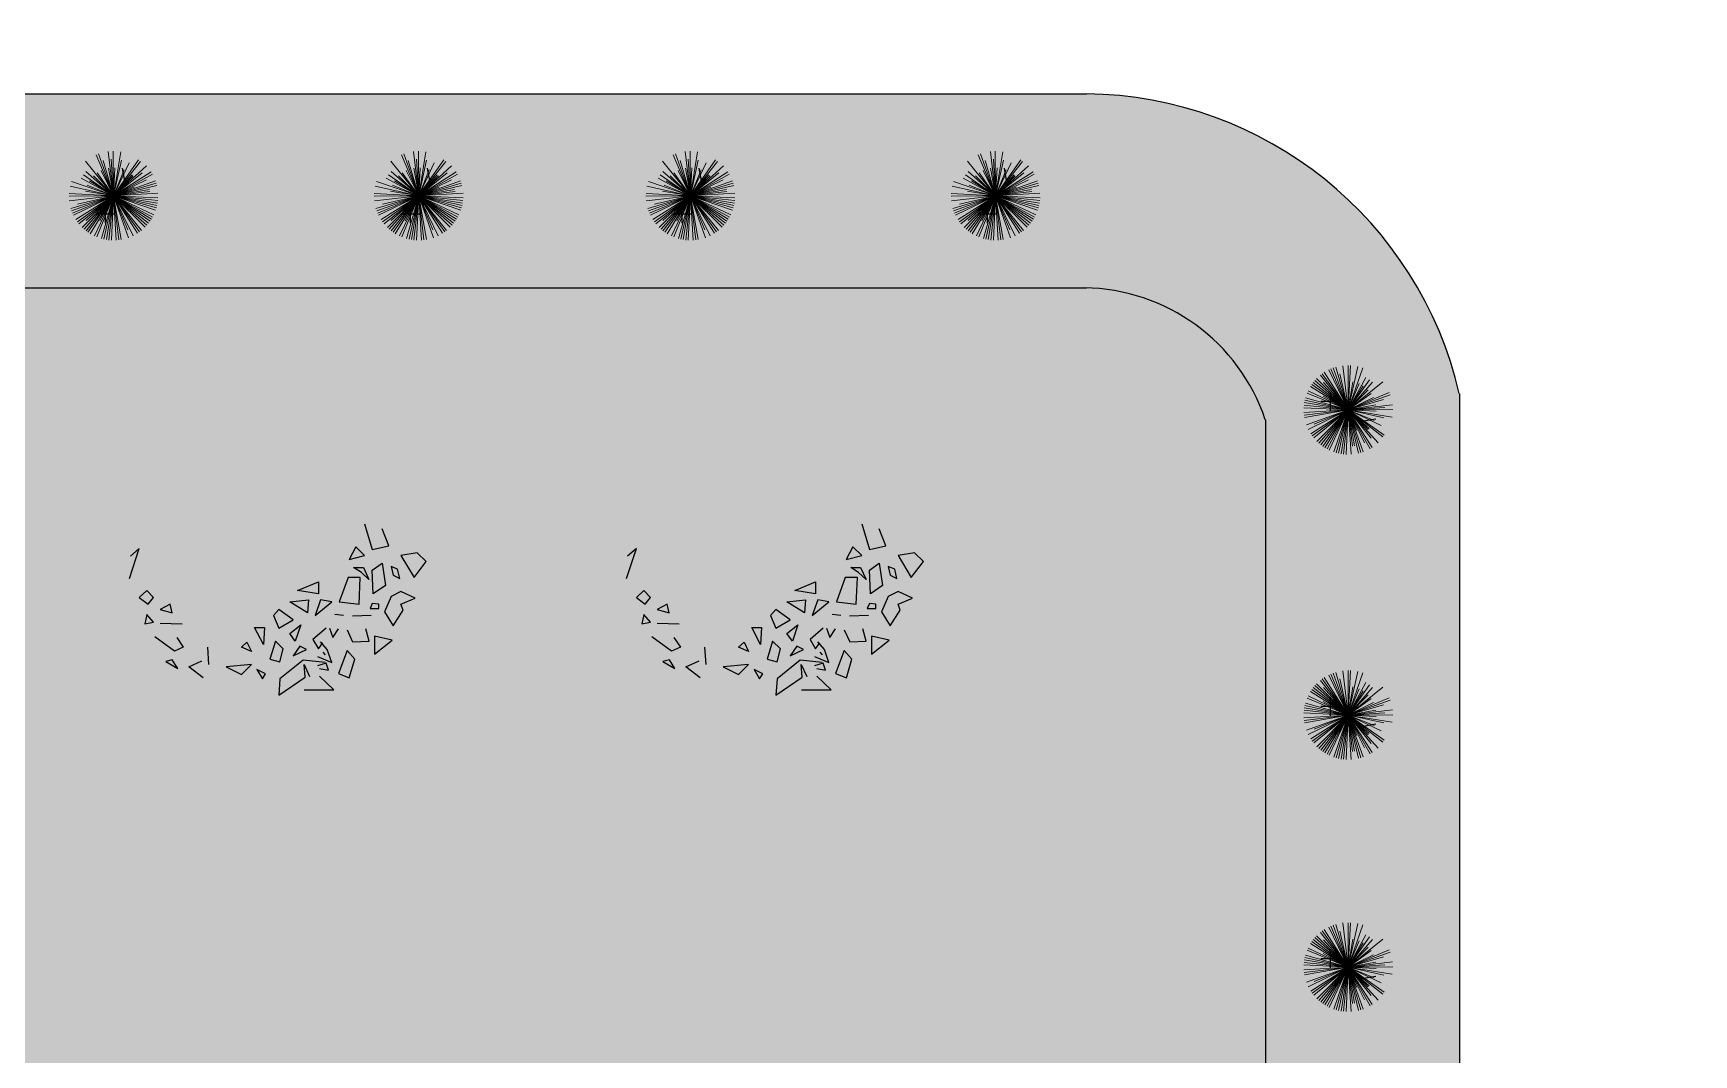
# Model space of a CAD drawing. Header units: millimetres. Extents: x -1544140 to 7445918, y -1294905 to 2019878.
# Drawn here: x 2051223 to 2052443, y 25814 to 26564 of the extents above; entities that cross this region are included whole.
import ezdxf

# ---------------------------------------------------------------- set-up
doc = ezdxf.new("R2010")
doc.units = ezdxf.units.MM
doc.header["$MEASUREMENT"] = 0
doc.layers.add('marc det', color=74, linetype='Continuous', lineweight=18)
picture_1 = doc.add_image_def('image5.png', size_in_pixel=(1482, 826))

msp = doc.modelspace()

# ---------------------------------------------------------------- hatches: boundary and pattern name
at = {"true_color": 0x8dc133, "transparency": 33554687}
h = msp.add_hatch(color=65, dxfattribs=at)
h.dxf.hatch_style = 1
h.paths.add_polyline_path([(2052271, 25017.8, -0.388077), (2052116.8, 24844.1), (2050412.6, 24844.1, -0.416277), (2050096.5, 25072.6), (2050096.5, 26168.8, -0.394381), (2050297.9, 26519.5), (2051990.7, 26519.5, -0.352206), (2052271, 26299.3)])
h.paths.add_polyline_path([(2050398.8, 24986.6, -0.417198), (2050239, 25085.7), (2050239, 26377), (2051991.6, 26377, -0.326949), (2052128.5, 26280.2), (2052128.5, 24986.6)], flags=16)
at = {"true_color": 0xb8d93f, "transparency": 33554687}
h = msp.add_hatch(color=63, dxfattribs=at)
h.dxf.hatch_style = 1
h.paths.add_polyline_path([(2052128.5, 26280.2, 0.326949), (2051991.6, 26377), (2050322.9, 26377, 0.386529), (2050239, 26188), (2050239, 25085.7, 0.417198), (2050398.8, 24986.6), (2052106.2, 24986.6, 0.351898), (2052128.5, 25016.4)])
at = {"layer": 'marc det'}
for points in [[(2051346.2, 26280.1), (2051324.8, 26274.4), (2051317.8, 26265.4), (2051304.9, 26247.2), (2051291.3, 26245.6), (2051289.5, 26230), (2051294.7, 26223.4), (2051290.8, 26213.4), (2051275.7, 26185.2), (2051280.6, 26175.5), (2051288.8, 26163.4), (2051289, 26152.7), (2051272.6, 26146.4), (2051295.4, 26144.8), (2051292.6, 26134.3), (2051300, 26126.6), (2051300.9, 26116.8), (2051312.2, 26104.5), (2051315.9, 26090.7), (2051326.2, 26082.8), (2051333.8, 26084.3), (2051343.7, 26078.6), (2051348.2, 26065.7), (2051351.4, 26049.5), (2051354.9, 26061.7), (2051365.7, 26071.5), (2051379.3, 26067.3), (2051388.3, 26061.4), (2051399.3, 26065.1), (2051411.1, 26065.1), (2051418.6, 26056.6), (2051421.6, 26066.4), (2051433.9, 26073.4), (2051446.8, 26072.9), (2051460.2, 26079.4), (2051464.3, 26088.6), (2051471.4, 26092.3), (2051480.8, 26094.1), (2051484.2, 26107), (2051490.6, 26114.4), (2051507.8, 26116.2), (2051521.1, 26113.5), (2051509.8, 26121.2), (2051501.3, 26129.5), (2051501.7, 26137.2), (2051509.4, 26147.9), (2051515.8, 26160.6), (2051514.7, 26171.1), (2051516.5, 26196.7), (2051537.8, 26207.8), (2051511.7, 26206.1), (2051504.5, 26218), (2051503.2, 26229.2), (2051495.3, 26244.5), (2051485.9, 26252.6), (2051481.6, 26264.7), (2051471.9, 26268.9), (2051459.4, 26277.9), (2051449, 26276.9), (2051449.3, 26294.3), (2051438.2, 26280.7), (2051434.2, 26291.3), (2051428.7, 26294.1), (2051415.6, 26297.9), (2051412.9, 26294.8), (2051388.8, 26293.1), (2051382.1, 26297.1), (2051370.3, 26292.5), (2051361.2, 26293.8), (2051352, 26305.7), (2051343.4, 26319.3), (2051347, 26306.3), (2051350.6, 26287.9)], [(2051711.4, 26280.1), (2051690, 26274.4), (2051682.9, 26265.4), (2051670, 26247.2), (2051656.4, 26245.6), (2051654.6, 26230), (2051659.8, 26223.4), (2051655.9, 26213.4), (2051640.9, 26185.2), (2051645.7, 26175.5), (2051654, 26163.4), (2051654.1, 26152.7), (2051637.7, 26146.4), (2051660.6, 26144.8), (2051657.7, 26134.3), (2051665.1, 26126.6), (2051666.1, 26116.8), (2051677.3, 26104.5), (2051681, 26090.7), (2051691.4, 26082.8), (2051698.9, 26084.3), (2051708.9, 26078.6), (2051713.4, 26065.7), (2051716.6, 26049.5), (2051720, 26061.7), (2051730.9, 26071.5), (2051744.4, 26067.3), (2051753.4, 26061.4), (2051764.5, 26065.1), (2051776.2, 26065.1), (2051783.8, 26056.6), (2051786.7, 26066.4), (2051799.1, 26073.4), (2051811.9, 26072.9), (2051825.3, 26079.4), (2051829.4, 26088.6), (2051836.5, 26092.3), (2051846, 26094.1), (2051849.3, 26107), (2051855.7, 26114.4), (2051873, 26116.2), (2051886.3, 26113.5), (2051874.9, 26121.2), (2051866.4, 26129.5), (2051866.9, 26137.2), (2051874.6, 26147.9), (2051880.9, 26160.6), (2051879.8, 26171.1), (2051881.6, 26196.7), (2051903, 26207.8), (2051876.9, 26206.1), (2051869.6, 26218), (2051868.4, 26229.2), (2051860.5, 26244.5), (2051851, 26252.6), (2051846.7, 26264.7), (2051837, 26268.9), (2051824.5, 26277.9), (2051814.1, 26276.9), (2051814.4, 26294.3), (2051803.4, 26280.7), (2051799.3, 26291.3), (2051793.9, 26294.1), (2051780.8, 26297.9), (2051778.1, 26294.8), (2051753.9, 26293.1), (2051747.2, 26297.1), (2051735.4, 26292.5), (2051726.3, 26293.8), (2051717.1, 26305.7), (2051708.6, 26319.3), (2051712.1, 26306.3), (2051715.7, 26287.9)]]:
    msp.add_hatch(color=102, dxfattribs=at).paths.add_polyline_path(points)

# ---------------------------------------------------------------- linework, layer by layer
at = {"color": 116, "lineweight": -2, "true_color": 0x136734}
for p, q in [((2051290.9, 26454.4), (2051289, 26464.9)), ((2051515, 26454.4), (2051513.1, 26464.9)), ((2051714.6, 26454.4), (2051712.7, 26464.9)), ((2051938.7, 26454.4), (2051936.8, 26464.9)), ((2052199.2, 26279), (2052209.7, 26280.9)), ((2052199.2, 26054.9), (2052209.7, 26056.8)), ((2052199.2, 25869.8), (2052209.7, 25871.6))]:
    msp.add_line(p, q, dxfattribs=at)
at = {"color": 116, "true_color": 0x136734}
for p, q in [((2051269.4, 26431.4), (2051283.2, 26431.4)), ((2051276.3, 26438.3), (2051276.3, 26424.4)), ((2051493.5, 26431.4), (2051507.3, 26431.4)), ((2051500.4, 26438.3), (2051500.4, 26424.4)), ((2051693.1, 26431.4), (2051707, 26431.4)), ((2051700, 26438.3), (2051700, 26424.4)), ((2051917.2, 26431.4), (2051931.1, 26431.4)), ((2051924.1, 26438.3), (2051924.1, 26424.4)), ((2052176.1, 26300.5), (2052176.1, 26286.6)), ((2052183.1, 26293.6), (2052169.2, 26293.6)), ((2052183.1, 26069.5), (2052169.2, 26069.5)), ((2052176.1, 26076.4), (2052176.1, 26062.5)), ((2052183.1, 25884.3), (2052169.2, 25884.3)), ((2052176.1, 25891.3), (2052176.1, 25877.4))]:
    msp.add_line(p, q, dxfattribs=at)
at = {"color": 96}
for p, q in [((2051466.9, 26203.8), (2051472.5, 26184.9)), ((2051484.7, 26187.5), (2051479.8, 26200.1)), ((2051832, 26203.8), (2051837.7, 26184.9)), ((2051849.8, 26187.5), (2051844.9, 26200.1)), ((2051460.4, 26186.8), (2051455.6, 26177.4)), ((2051466.9, 26180.5), (2051460.4, 26186.8)), ((2051472.5, 26184.9), (2051484.7, 26187.5)), ((2051825.6, 26186.8), (2051820.7, 26177.4)), ((2051832, 26180.5), (2051825.6, 26186.8)), ((2051837.7, 26184.9), (2051849.8, 26187.5)), ((2051294.1, 26163.5), (2051301.4, 26185.6)), ((2051301.4, 26185.6), (2051294.9, 26179.9)), ((2051455.6, 26177.4), (2051466.9, 26180.5)), ((2051472.5, 26169.8), (2051479.8, 26174.9)), ((2051479.8, 26174.9), (2051482.2, 26158.5)), ((2051505.6, 26182.4), (2051493.5, 26180.5)), ((2051493.5, 26180.5), (2051503.2, 26164.2)), ((2051503.2, 26164.2), (2051512.1, 26176.1)), ((2051512.1, 26176.1), (2051505.6, 26182.4)), ((2051659.2, 26163.5), (2051666.5, 26185.6)), ((2051666.5, 26185.6), (2051660, 26179.9)), ((2051820.7, 26177.4), (2051832, 26180.5)), ((2051837.7, 26169.8), (2051844.9, 26174.9)), ((2051844.9, 26174.9), (2051847.4, 26158.5)), ((2051870.8, 26182.4), (2051858.7, 26180.5)), ((2051858.7, 26180.5), (2051868.4, 26164.2)), ((2051868.4, 26164.2), (2051877.3, 26176.1)), ((2051877.3, 26176.1), (2051870.8, 26182.4)), ((2051454.8, 26164.2), (2051448.3, 26146.5)), ((2051463.7, 26164.2), (2051454.8, 26164.2)), ((2051458.8, 26171.7), (2051466.1, 26171.7)), ((2051464.5, 26167.9), (2051458.8, 26171.7)), ((2051462.8, 26144.6), (2051463.7, 26164.2)), ((2051470.1, 26162.9), (2051464.5, 26167.9)), ((2051466.1, 26171.7), (2051470.1, 26162.9)), ((2051473.3, 26152.2), (2051472.5, 26169.8)), ((2051491.1, 26170.5), (2051486.3, 26172.3)), ((2051486.3, 26172.3), (2051487.9, 26166.1)), ((2051487.9, 26166.1), (2051492.7, 26163.5)), ((2051492.7, 26163.5), (2051491.1, 26170.5)), ((2051819.9, 26164.2), (2051813.5, 26146.5)), ((2051828.8, 26164.2), (2051819.9, 26164.2)), ((2051824, 26171.7), (2051831.2, 26171.7)), ((2051829.6, 26167.9), (2051824, 26171.7)), ((2051828, 26144.6), (2051828.8, 26164.2)), ((2051835.3, 26162.9), (2051829.6, 26167.9)), ((2051831.2, 26171.7), (2051835.3, 26162.9)), ((2051838.5, 26152.2), (2051837.7, 26169.8)), ((2051856.3, 26170.5), (2051851.4, 26172.3)), ((2051851.4, 26172.3), (2051853, 26166.1)), ((2051853, 26166.1), (2051857.9, 26163.5)), ((2051857.9, 26163.5), (2051856.3, 26170.5)), ((2051307, 26154.7), (2051301.4, 26149.7)), ((2051311.9, 26149.7), (2051307, 26154.7)), ((2051417.6, 26154.7), (2051433, 26161)), ((2051433, 26152.2), (2051417.6, 26154.7)), ((2051433, 26161), (2051433, 26152.2)), ((2051482.2, 26158.5), (2051473.3, 26152.2)), ((2051486.3, 26150.3), (2051481.4, 26139)), ((2051493.5, 26154.1), (2051486.3, 26150.3)), ((2051504, 26149), (2051493.5, 26154.1)), ((2051672.1, 26154.7), (2051666.5, 26149.7)), ((2051677, 26149.7), (2051672.1, 26154.7)), ((2051782.8, 26154.7), (2051798.1, 26161)), ((2051798.1, 26152.2), (2051782.8, 26154.7)), ((2051798.1, 26161), (2051798.1, 26152.2)), ((2051847.4, 26158.5), (2051838.5, 26152.2)), ((2051851.4, 26150.3), (2051846.6, 26139)), ((2051858.7, 26154.1), (2051851.4, 26150.3)), ((2051869.2, 26149), (2051858.7, 26154.1)), ((2051301.4, 26149.7), (2051307.8, 26144.6)), ((2051307.8, 26144.6), (2051311.9, 26149.7)), ((2051324, 26144.6), (2051316.7, 26140.9)), ((2051316.7, 26140.9), (2051325.6, 26138.3)), ((2051325.6, 26138.3), (2051324, 26144.6)), ((2051403.9, 26140.9), (2051399.9, 26136.5)), ((2051414.4, 26133.3), (2051403.9, 26140.9)), ((2051412, 26146.5), (2051425.7, 26147.8)), ((2051424.9, 26138.3), (2051412, 26146.5)), ((2051425.7, 26147.8), (2051424.9, 26138.3)), ((2051434.6, 26147.8), (2051430.5, 26136.5)), ((2051430.5, 26136.5), (2051442.7, 26146.5)), ((2051442.7, 26146.5), (2051434.6, 26147.8)), ((2051448.3, 26146.5), (2051462.8, 26144.6)), ((2051472.5, 26145.3), (2051470.9, 26141.5)), ((2051470.9, 26141.5), (2051477.4, 26141.5)), ((2051477.4, 26144.6), (2051472.5, 26145.3)), ((2051477.4, 26141.5), (2051477.4, 26144.6)), ((2051481.4, 26139), (2051487.9, 26128.9)), ((2051487.9, 26128.9), (2051495.2, 26140.2)), ((2051493.5, 26144.6), (2051504, 26149)), ((2051495.2, 26140.2), (2051493.5, 26144.6)), ((2051666.5, 26149.7), (2051673, 26144.6)), ((2051673, 26144.6), (2051677, 26149.7)), ((2051689.1, 26144.6), (2051681.8, 26140.9)), ((2051681.8, 26140.9), (2051690.7, 26138.3)), ((2051690.7, 26138.3), (2051689.1, 26144.6)), ((2051769, 26140.9), (2051765, 26136.5)), ((2051779.5, 26133.3), (2051769, 26140.9)), ((2051777.1, 26146.5), (2051790.8, 26147.8)), ((2051790, 26138.3), (2051777.1, 26146.5)), ((2051790.8, 26147.8), (2051790, 26138.3)), ((2051799.7, 26147.8), (2051795.7, 26136.5)), ((2051795.7, 26136.5), (2051807.8, 26146.5)), ((2051807.8, 26146.5), (2051799.7, 26147.8)), ((2051813.5, 26146.5), (2051828, 26144.6)), ((2051837.7, 26145.3), (2051836.1, 26141.5)), ((2051836.1, 26141.5), (2051842.5, 26141.5)), ((2051842.5, 26144.6), (2051837.7, 26145.3)), ((2051842.5, 26141.5), (2051842.5, 26144.6)), ((2051846.6, 26139), (2051853, 26128.9)), ((2051853, 26128.9), (2051860.3, 26140.2)), ((2051858.7, 26144.6), (2051869.2, 26149)), ((2051860.3, 26140.2), (2051858.7, 26144.6)), ((2051307, 26137.1), (2051305.4, 26130.2)), ((2051305.4, 26130.2), (2051311.9, 26131.4)), ((2051311.9, 26131.4), (2051307, 26137.1)), ((2051316.7, 26130.8), (2051332.8, 26130.2)), ((2051392.6, 26115), (2051386.1, 26127.6)), ((2051386.1, 26127.6), (2051393.4, 26127.6)), ((2051393.4, 26127.6), (2051392.6, 26115)), ((2051399.9, 26136.5), (2051403.9, 26127)), ((2051403.9, 26127), (2051414.4, 26133.3)), ((2051412, 26123.2), (2051420, 26129.5)), ((2051420, 26129.5), (2051416, 26117.6)), ((2051438.6, 26127), (2051428.9, 26118.8)), ((2051441.1, 26127.1), (2051443.5, 26120.2)), ((2051443.5, 26120.2), (2051447.6, 26126.5)), ((2051451.5, 26136.5), (2051445.1, 26137.1)), ((2051454, 26125.8), (2051458, 26117)), ((2051471.7, 26136.5), (2051458, 26135.8)), ((2051470.2, 26117.6), (2051467.7, 26126.5)), ((2051672.1, 26137.1), (2051670.5, 26130.2)), ((2051670.5, 26130.2), (2051677, 26131.4)), ((2051677, 26131.4), (2051672.1, 26137.1)), ((2051681.8, 26130.8), (2051698, 26130.2)), ((2051757.7, 26115), (2051751.3, 26127.6)), ((2051751.3, 26127.6), (2051758.5, 26127.6)), ((2051758.5, 26127.6), (2051757.7, 26115)), ((2051765, 26136.5), (2051769, 26127)), ((2051769, 26127), (2051779.5, 26133.3)), ((2051777.1, 26123.2), (2051785.2, 26129.5)), ((2051785.2, 26129.5), (2051781.2, 26117.6)), ((2051803.8, 26127), (2051794.1, 26118.8)), ((2051806.2, 26127.1), (2051808.7, 26120.2)), ((2051808.7, 26120.2), (2051812.7, 26126.5)), ((2051816.7, 26136.5), (2051810.2, 26137.1)), ((2051819.2, 26125.8), (2051823.2, 26117)), ((2051836.9, 26136.5), (2051823.1, 26135.8)), ((2051835.3, 26117.6), (2051832.9, 26126.5)), ((2051327.2, 26110.1), (2051312.7, 26120.8)), ((2051328.9, 26120.2), (2051333.7, 26113.2)), ((2051376.4, 26113.1), (2051380.5, 26116.9)), ((2051380.5, 26116.9), (2051383.7, 26110)), ((2051401.5, 26117.6), (2051397.4, 26104.3)), ((2051407.1, 26111.9), (2051401.5, 26117.6)), ((2051416, 26117.6), (2051412, 26123.2)), ((2051419.2, 26113.8), (2051414.4, 26106.8)), ((2051424.1, 26111.3), (2051419.2, 26113.8)), ((2051428.9, 26118.8), (2051433, 26111.9)), ((2051433, 26111.9), (2051436.2, 26116.3)), ((2051439.5, 26111.3), (2051434.6, 26117)), ((2051458, 26117), (2051470.2, 26117.6)), ((2051487.1, 26118.2), (2051474.2, 26121.3)), ((2051474.2, 26121.3), (2051474.2, 26108.1)), ((2051474.2, 26108.1), (2051487.1, 26118.2)), ((2051692.4, 26110.1), (2051677.8, 26120.8)), ((2051694, 26120.2), (2051698.8, 26113.2)), ((2051741.6, 26113.1), (2051745.6, 26116.9)), ((2051745.6, 26116.9), (2051748.9, 26110)), ((2051766.6, 26117.6), (2051762.6, 26104.3)), ((2051772.3, 26111.9), (2051766.6, 26117.6)), ((2051781.2, 26117.6), (2051777.1, 26123.2)), ((2051784.4, 26113.8), (2051779.5, 26106.8)), ((2051789.2, 26111.3), (2051784.4, 26113.8)), ((2051794.1, 26118.8), (2051798.1, 26111.9)), ((2051798.1, 26111.9), (2051801.3, 26116.3)), ((2051804.6, 26111.3), (2051799.8, 26117)), ((2051823.2, 26117), (2051835.3, 26117.6)), ((2051852.2, 26118.2), (2051839.3, 26121.3)), ((2051839.3, 26121.3), (2051839.3, 26108.1)), ((2051839.3, 26108.1), (2051852.2, 26118.2)), ((2051325.6, 26103.8), (2051320.8, 26102.5)), ((2051320.8, 26102.5), (2051329.7, 26097.5)), ((2051329.7, 26097.5), (2051325.6, 26103.8)), ((2051333.7, 26113.2), (2051327.2, 26110.1)), ((2051337.7, 26098.7), (2051347.4, 26103.2)), ((2051351.4, 26113.1), (2051352.2, 26100.5)), ((2051383.7, 26110), (2051376.4, 26113.1)), ((2051397.4, 26104.3), (2051404.7, 26102.4)), ((2051404.7, 26102.4), (2051407.1, 26111.9)), ((2051421.7, 26103.7), (2051404.7, 26089.8)), ((2051414.4, 26106.8), (2051424.1, 26111.3)), ((2051437.8, 26101.8), (2051421.7, 26103.7)), ((2051432.2, 26106.3), (2051442.7, 26101.9)), ((2051436.2, 26109.4), (2051437.8, 26107.5)), ((2051442.7, 26101.9), (2051439.5, 26111.3)), ((2051454, 26110.7), (2051447.6, 26093.7)), ((2051459.7, 26104.4), (2051454, 26110.7)), ((2051455.6, 26090.6), (2051459.7, 26104.4)), ((2051690.8, 26103.8), (2051685.9, 26102.5)), ((2051685.9, 26102.5), (2051694.8, 26097.5)), ((2051694.8, 26097.5), (2051690.8, 26103.8)), ((2051698.8, 26113.2), (2051692.4, 26110.1)), ((2051702.9, 26098.7), (2051712.6, 26103.2)), ((2051716.6, 26113.1), (2051717.4, 26100.5)), ((2051748.9, 26110), (2051741.6, 26113.1)), ((2051762.6, 26104.3), (2051769.8, 26102.4)), ((2051769.8, 26102.4), (2051772.3, 26111.9)), ((2051786.8, 26103.7), (2051769.8, 26089.8)), ((2051779.5, 26106.8), (2051789.2, 26111.3)), ((2051803, 26101.8), (2051786.8, 26103.7)), ((2051797.4, 26106.3), (2051807.8, 26101.9)), ((2051801.3, 26109.4), (2051803, 26107.5)), ((2051807.8, 26101.9), (2051804.6, 26111.3)), ((2051819.2, 26110.7), (2051812.7, 26093.7)), ((2051824.8, 26104.4), (2051819.2, 26110.7)), ((2051820.8, 26090.6), (2051824.8, 26104.4)), ((2051348.2, 26090.6), (2051337.7, 26098.7)), ((2051383.7, 26100.5), (2051365.1, 26098.7)), ((2051365.1, 26098.7), (2051376.4, 26093)), ((2051376.4, 26093), (2051383.7, 26100.5)), ((2051394.2, 26093.6), (2051387.7, 26096.8)), ((2051387.7, 26096.8), (2051391.8, 26089.8)), ((2051391.8, 26089.8), (2051394.2, 26093.6)), ((2051403.9, 26077.9), (2051423.3, 26091.1)), ((2051404.7, 26089.8), (2051403.9, 26077.9)), ((2051423.3, 26091.1), (2051422.5, 26100.5)), ((2051422.5, 26100.5), (2051426.5, 26091.7)), ((2051438.7, 26101.3), (2051432.2, 26099.4)), ((2051433.8, 26097.5), (2051440.3, 26096.2)), ((2051444.3, 26081.7), (2051433.8, 26091.8)), ((2051440.3, 26096.2), (2051438.7, 26101.3)), ((2051447.6, 26093.7), (2051455.6, 26090.6)), ((2051713.4, 26090.6), (2051702.9, 26098.7)), ((2051748.9, 26100.5), (2051730.3, 26098.7)), ((2051730.3, 26098.7), (2051741.6, 26093)), ((2051741.6, 26093), (2051748.9, 26100.5)), ((2051759.4, 26093.6), (2051752.9, 26096.8)), ((2051752.9, 26096.8), (2051756.9, 26089.8)), ((2051756.9, 26089.8), (2051759.4, 26093.6)), ((2051769, 26077.9), (2051788.4, 26091.1)), ((2051769.8, 26089.8), (2051769, 26077.9)), ((2051788.4, 26091.1), (2051787.6, 26100.5)), ((2051787.6, 26100.5), (2051791.7, 26091.7)), ((2051803.8, 26101.3), (2051797.4, 26099.4)), ((2051799, 26097.5), (2051805.4, 26096.2)), ((2051809.5, 26081.7), (2051799, 26091.8)), ((2051805.4, 26096.2), (2051803.8, 26101.3)), ((2051812.7, 26093.7), (2051820.8, 26090.6)), ((2051422.5, 26081.7), (2051444.3, 26081.7)), ((2051787.7, 26081.7), (2051809.5, 26081.7))]:
    msp.add_line(p, q, dxfattribs=at)
for points in [[(2050297.9, 26519.5), (2051997.2, 26519.5)], [(2050322.9, 26377), (2051997.2, 26377)], [(2052271, 26299.3), (2052271, 25012.9)], [(2052128.5, 26280.2), (2052128.5, 25012.9)]]:
    msp.add_lwpolyline(points)
for radius, start in [(284.4, 13.0477), (141.9, 18.5111)]:
    msp.add_arc((2051993.9, 26235.1), radius, start, 89.3419)
at = {"layer": 'marc det', "color": 116, "true_color": 0x136734}
for p, q in [((2051282.5, 26444.6), (2051262, 26470.1)), ((2051282.5, 26444.6), (2051269.8, 26474.7)), ((2051282.5, 26444.6), (2051271.5, 26475.4)), ((2051282.5, 26444.6), (2051274.9, 26470.5)), ((2051282.5, 26444.6), (2051278.6, 26477.1)), ((2051282.5, 26444.6), (2051280.8, 26471.5)), ((2051282.2, 26444.3), (2051300.9, 26471)), ((2051300.9, 26471), (2051282.2, 26444.3)), ((2051282.2, 26444.3), (2051302.4, 26469.9)), ((2051282.5, 26444.6), (2051282.3, 26477.3)), ((2051282.5, 26444.6), (2051287.8, 26476.9)), ((2051282.5, 26444.6), (2051288.3, 26470.8)), ((2051282.5, 26444.6), (2051294, 26468.9)), ((2051506.6, 26444.6), (2051486.1, 26470.1)), ((2051506.6, 26444.6), (2051493.9, 26474.7)), ((2051506.6, 26444.6), (2051495.6, 26475.4)), ((2051506.6, 26444.6), (2051499, 26470.5)), ((2051506.6, 26444.6), (2051502.7, 26477.1)), ((2051506.6, 26444.6), (2051504.9, 26471.5)), ((2051506.3, 26444.3), (2051525, 26471)), ((2051525, 26471), (2051506.3, 26444.3)), ((2051506.3, 26444.3), (2051526.5, 26469.9)), ((2051506.6, 26444.6), (2051506.4, 26477.3)), ((2051506.6, 26444.6), (2051511.9, 26476.9)), ((2051506.6, 26444.6), (2051512.4, 26470.8)), ((2051506.6, 26444.6), (2051518.1, 26468.9)), ((2051706.2, 26444.6), (2051685.7, 26470.1)), ((2051706.2, 26444.6), (2051693.5, 26474.7)), ((2051706.2, 26444.6), (2051695.2, 26475.4)), ((2051706.2, 26444.6), (2051698.6, 26470.5)), ((2051706.2, 26444.6), (2051702.4, 26477.1)), ((2051706.2, 26444.6), (2051704.6, 26471.5)), ((2051705.9, 26444.3), (2051724.7, 26471)), ((2051724.7, 26471), (2051705.9, 26444.3)), ((2051705.9, 26444.3), (2051726.1, 26469.9)), ((2051706.2, 26444.6), (2051706, 26477.3)), ((2051706.2, 26444.6), (2051711.5, 26476.9)), ((2051706.2, 26444.6), (2051712, 26470.8)), ((2051706.2, 26444.6), (2051717.7, 26468.9)), ((2051930.3, 26444.6), (2051909.8, 26470.1)), ((2051930.3, 26444.6), (2051917.6, 26474.7)), ((2051930.3, 26444.6), (2051919.3, 26475.4)), ((2051930.3, 26444.6), (2051922.7, 26470.5)), ((2051930.3, 26444.6), (2051926.5, 26477.1)), ((2051930.3, 26444.6), (2051928.7, 26471.5)), ((2051930, 26444.3), (2051948.8, 26471)), ((2051948.8, 26471), (2051930, 26444.3)), ((2051930, 26444.3), (2051950.2, 26469.9)), ((2051930.3, 26444.6), (2051930.1, 26477.3)), ((2051930.3, 26444.6), (2051935.6, 26476.9)), ((2051930.3, 26444.6), (2051936.1, 26470.8)), ((2051930.3, 26444.6), (2051941.8, 26468.9)), ((2051282.5, 26444.6), (2051251.6, 26455.2)), ((2051282.5, 26444.6), (2051258.7, 26457.6)), ((2051282.5, 26444.6), (2051260.3, 26460.1)), ((2051260.3, 26460.1), (2051282.5, 26444.6)), ((2051282.5, 26444.6), (2051262.2, 26462.5)), ((2051282.5, 26444.6), (2051264.8, 26455.6)), ((2051282.5, 26444.6), (2051267.7, 26459.2)), ((2051282.5, 26444.6), (2051270.4, 26461.5)), ((2051282.5, 26444.6), (2051273.4, 26463.2)), ((2051282.5, 26444.6), (2051278.9, 26465)), ((2051282.5, 26444.6), (2051306.7, 26466.5)), ((2051282.5, 26444.6), (2051283.5, 26465.2)), ((2051282.5, 26444.6), (2051290.3, 26463.7)), ((2051282.5, 26444.6), (2051310.1, 26462.2)), ((2051282.5, 26444.6), (2051303.4, 26461.5)), ((2051282.5, 26444.6), (2051311, 26460.6)), ((2051282.5, 26444.6), (2051296.1, 26460)), ((2051282.5, 26444.6), (2051297, 26459.3)), ((2051282.5, 26444.6), (2051306.6, 26456.4)), ((2051282.5, 26444.6), (2051313.3, 26455.6)), ((2051506.6, 26444.6), (2051475.7, 26455.2)), ((2051506.6, 26444.6), (2051482.8, 26457.6)), ((2051506.6, 26444.6), (2051484.4, 26460.1)), ((2051484.4, 26460.1), (2051506.6, 26444.6)), ((2051506.6, 26444.6), (2051486.3, 26462.5)), ((2051506.6, 26444.6), (2051488.9, 26455.6)), ((2051506.6, 26444.6), (2051491.8, 26459.2)), ((2051506.6, 26444.6), (2051494.5, 26461.5)), ((2051506.6, 26444.6), (2051497.5, 26463.2)), ((2051506.6, 26444.6), (2051503, 26465)), ((2051506.6, 26444.6), (2051530.8, 26466.5)), ((2051506.6, 26444.6), (2051507.6, 26465.2)), ((2051506.6, 26444.6), (2051514.4, 26463.7)), ((2051506.6, 26444.6), (2051534.2, 26462.2)), ((2051506.6, 26444.6), (2051527.5, 26461.5)), ((2051506.6, 26444.6), (2051535.1, 26460.6)), ((2051506.6, 26444.6), (2051520.2, 26460)), ((2051506.6, 26444.6), (2051521.1, 26459.3)), ((2051506.6, 26444.6), (2051530.7, 26456.4)), ((2051506.6, 26444.6), (2051537.4, 26455.6)), ((2051706.2, 26444.6), (2051675.3, 26455.2)), ((2051706.2, 26444.6), (2051682.4, 26457.6)), ((2051706.2, 26444.6), (2051684.1, 26460.1)), ((2051684.1, 26460.1), (2051706.2, 26444.6)), ((2051706.2, 26444.6), (2051686, 26462.5)), ((2051706.2, 26444.6), (2051688.5, 26455.6)), ((2051706.2, 26444.6), (2051691.4, 26459.2)), ((2051706.2, 26444.6), (2051694.1, 26461.5)), ((2051706.2, 26444.6), (2051697.1, 26463.2)), ((2051706.2, 26444.6), (2051702.6, 26465)), ((2051706.2, 26444.6), (2051730.5, 26466.5)), ((2051706.2, 26444.6), (2051707.3, 26465.2)), ((2051706.2, 26444.6), (2051714, 26463.7)), ((2051706.2, 26444.6), (2051733.8, 26462.2)), ((2051706.2, 26444.6), (2051727.1, 26461.5)), ((2051706.2, 26444.6), (2051734.7, 26460.6)), ((2051706.2, 26444.6), (2051719.8, 26460)), ((2051706.2, 26444.6), (2051720.7, 26459.3)), ((2051706.2, 26444.6), (2051730.3, 26456.4)), ((2051706.2, 26444.6), (2051737, 26455.6)), ((2051930.3, 26444.6), (2051899.4, 26455.2)), ((2051930.3, 26444.6), (2051906.5, 26457.6)), ((2051930.3, 26444.6), (2051908.2, 26460.1)), ((2051908.2, 26460.1), (2051930.3, 26444.6)), ((2051930.3, 26444.6), (2051910.1, 26462.5)), ((2051930.3, 26444.6), (2051912.6, 26455.6)), ((2051930.3, 26444.6), (2051915.5, 26459.2)), ((2051930.3, 26444.6), (2051918.2, 26461.5)), ((2051930.3, 26444.6), (2051921.2, 26463.2)), ((2051930.3, 26444.6), (2051926.7, 26465)), ((2051930.3, 26444.6), (2051954.6, 26466.5)), ((2051930.3, 26444.6), (2051931.4, 26465.2)), ((2051930.3, 26444.6), (2051938.1, 26463.7)), ((2051930.3, 26444.6), (2051957.9, 26462.2)), ((2051930.3, 26444.6), (2051951.2, 26461.5)), ((2051930.3, 26444.6), (2051958.8, 26460.6)), ((2051930.3, 26444.6), (2051943.9, 26460)), ((2051930.3, 26444.6), (2051944.8, 26459.3)), ((2051930.3, 26444.6), (2051954.4, 26456.4)), ((2051930.3, 26444.6), (2051961.1, 26455.6)), ((2051282.5, 26444.6), (2051249.8, 26444.4)), ((2051282.5, 26444.6), (2051249.9, 26446.3)), ((2051282.5, 26444.6), (2051250, 26440.8)), ((2051282.5, 26444.6), (2051250.6, 26451.7)), ((2051282.5, 26444.6), (2051251.1, 26435.4)), ((2051282.5, 26444.6), (2051251.7, 26433.6)), ((2051282.5, 26444.6), (2051252.4, 26431.9)), ((2051282.5, 26444.6), (2051253.1, 26430.3)), ((2051282.5, 26444.6), (2051254.9, 26427.1)), ((2051282.5, 26444.6), (2051256, 26425.5)), ((2051282.5, 26444.6), (2051256, 26438.4)), ((2051282.5, 26444.6), (2051257.1, 26424.1)), ((2051282.5, 26444.6), (2051259.5, 26421.4)), ((2051282.5, 26444.6), (2051260.9, 26420.1)), ((2051282.5, 26444.6), (2051261.9, 26448)), ((2051282.5, 26444.6), (2051262.3, 26418.9)), ((2051282.5, 26444.6), (2051262.3, 26426.4)), ((2051282.5, 26444.6), (2051263.2, 26452.5)), ((2051263.7, 26417.9), (2051282.5, 26444.6)), ((2051282.5, 26444.6), (2051263.7, 26417.9)), ((2051282.5, 26444.6), (2051265.3, 26416.8)), ((2051282.5, 26444.6), (2051268.5, 26415.1)), ((2051282.5, 26444.6), (2051270.2, 26414.4)), ((2051282.5, 26444.6), (2051272.5, 26426.2)), ((2051282.5, 26444.6), (2051273.6, 26413.2)), ((2051282.5, 26444.6), (2051275.4, 26412.7)), ((2051282.5, 26444.6), (2051277.2, 26412.4)), ((2051282.5, 26444.6), (2051279, 26412.1)), ((2051282.5, 26444.6), (2051280.9, 26412)), ((2051282.5, 26444.6), (2051313.8, 26453.9)), ((2051282.5, 26444.6), (2051314.3, 26452.1)), ((2051282.5, 26444.6), (2051297.6, 26451)), ((2051282.5, 26444.6), (2051308.9, 26449.3)), ((2051282.5, 26444.6), (2051309.2, 26447.8)), ((2051282.5, 26444.6), (2051315.1, 26446.6)), ((2051282.5, 26444.6), (2051315.1, 26443)), ((2051282.5, 26444.6), (2051293.5, 26413.8)), ((2051282.5, 26444.6), (2051286.3, 26412.2)), ((2051282.5, 26444.6), (2051288.2, 26412.4)), ((2051282.5, 26444.6), (2051284.5, 26412)), ((2051282.5, 26444.6), (2051293, 26419.7)), ((2051282.5, 26444.6), (2051296.8, 26415.3)), ((2051282.5, 26444.6), (2051300, 26417.1)), ((2051282.5, 26444.6), (2051301.6, 26418.1)), ((2051282.5, 26444.6), (2051303, 26419.2)), ((2051282.5, 26444.6), (2051305.7, 26421.6)), ((2051282.5, 26444.6), (2051307, 26423)), ((2051282.5, 26444.6), (2051308.2, 26424.4)), ((2051309.3, 26425.9), (2051282.5, 26444.6)), ((2051282.5, 26444.6), (2051310.3, 26427.4)), ((2051282.5, 26444.6), (2051311.2, 26429)), ((2051282.5, 26444.6), (2051312, 26430.6)), ((2051282.5, 26444.6), (2051314.4, 26437.5)), ((2051282.5, 26444.6), (2051314.7, 26439.3)), ((2051282.5, 26444.6), (2051315, 26441.2)), ((2051282.5, 26444.6), (2051313.4, 26434)), ((2051282.5, 26444.6), (2051314, 26435.8)), ((2051506.6, 26444.6), (2051473.9, 26446.3)), ((2051506.6, 26444.6), (2051473.9, 26444.4)), ((2051506.6, 26444.6), (2051474.1, 26440.8)), ((2051506.6, 26444.6), (2051474.7, 26451.7)), ((2051506.6, 26444.6), (2051475.2, 26435.4)), ((2051506.6, 26444.6), (2051475.8, 26433.6)), ((2051506.6, 26444.6), (2051476.5, 26431.9)), ((2051506.6, 26444.6), (2051477.2, 26430.3)), ((2051506.6, 26444.6), (2051479, 26427.1)), ((2051506.6, 26444.6), (2051480, 26425.5)), ((2051506.6, 26444.6), (2051480.1, 26438.4)), ((2051506.6, 26444.6), (2051481.2, 26424.1)), ((2051506.6, 26444.6), (2051483.6, 26421.4)), ((2051506.6, 26444.6), (2051485, 26420.1)), ((2051506.6, 26444.6), (2051486, 26448)), ((2051506.6, 26444.6), (2051486.4, 26418.9)), ((2051506.6, 26444.6), (2051486.4, 26426.4)), ((2051506.6, 26444.6), (2051487.3, 26452.5)), ((2051487.8, 26417.9), (2051506.6, 26444.6)), ((2051506.6, 26444.6), (2051487.8, 26417.9)), ((2051506.6, 26444.6), (2051489.4, 26416.8)), ((2051506.6, 26444.6), (2051492.6, 26415.1)), ((2051506.6, 26444.6), (2051494.3, 26414.4)), ((2051506.6, 26444.6), (2051496.6, 26426.2)), ((2051506.6, 26444.6), (2051497.7, 26413.2)), ((2051506.6, 26444.6), (2051499.5, 26412.7)), ((2051506.6, 26444.6), (2051501.3, 26412.4)), ((2051506.6, 26444.6), (2051503.1, 26412.1)), ((2051506.6, 26444.6), (2051505, 26412)), ((2051506.6, 26444.6), (2051537.9, 26453.9)), ((2051506.6, 26444.6), (2051538.4, 26452.1)), ((2051506.6, 26444.6), (2051521.7, 26451)), ((2051506.6, 26444.6), (2051533, 26449.3)), ((2051506.6, 26444.6), (2051533.3, 26447.8)), ((2051506.6, 26444.6), (2051539.2, 26446.6)), ((2051506.6, 26444.6), (2051539.2, 26443)), ((2051506.6, 26444.6), (2051517.6, 26413.8)), ((2051506.6, 26444.6), (2051510.4, 26412.2)), ((2051506.6, 26444.6), (2051512.3, 26412.4)), ((2051506.6, 26444.6), (2051508.6, 26412)), ((2051506.6, 26444.6), (2051517.1, 26419.7)), ((2051506.6, 26444.6), (2051520.9, 26415.3)), ((2051506.6, 26444.6), (2051524.1, 26417.1)), ((2051506.6, 26444.6), (2051525.7, 26418.1)), ((2051506.6, 26444.6), (2051527.1, 26419.2)), ((2051506.6, 26444.6), (2051529.8, 26421.6)), ((2051506.6, 26444.6), (2051531.1, 26423)), ((2051506.6, 26444.6), (2051532.3, 26424.4)), ((2051533.4, 26425.9), (2051506.6, 26444.6)), ((2051506.6, 26444.6), (2051534.4, 26427.4)), ((2051506.6, 26444.6), (2051535.3, 26429)), ((2051506.6, 26444.6), (2051536.1, 26430.6)), ((2051506.6, 26444.6), (2051538.5, 26437.5)), ((2051506.6, 26444.6), (2051538.8, 26439.3)), ((2051506.6, 26444.6), (2051539.1, 26441.2)), ((2051506.6, 26444.6), (2051537.5, 26434)), ((2051506.6, 26444.6), (2051538, 26435.8)), ((2051706.2, 26444.6), (2051673.5, 26444.4)), ((2051706.2, 26444.6), (2051673.6, 26446.3)), ((2051706.2, 26444.6), (2051673.8, 26440.8)), ((2051706.2, 26444.6), (2051674.3, 26451.7)), ((2051706.2, 26444.6), (2051674.9, 26435.4)), ((2051706.2, 26444.6), (2051675.4, 26433.6)), ((2051706.2, 26444.6), (2051676.1, 26431.9)), ((2051706.2, 26444.6), (2051676.9, 26430.3)), ((2051706.2, 26444.6), (2051678.7, 26427.1)), ((2051706.2, 26444.6), (2051679.7, 26425.5)), ((2051706.2, 26444.6), (2051679.8, 26438.4)), ((2051706.2, 26444.6), (2051680.8, 26424.1)), ((2051706.2, 26444.6), (2051683.3, 26421.4)), ((2051706.2, 26444.6), (2051684.6, 26420.1)), ((2051706.2, 26444.6), (2051685.6, 26448)), ((2051706.2, 26444.6), (2051686, 26418.9)), ((2051706.2, 26444.6), (2051686, 26426.4)), ((2051706.2, 26444.6), (2051686.9, 26452.5)), ((2051687.5, 26417.9), (2051706.2, 26444.6)), ((2051706.2, 26444.6), (2051687.5, 26417.9)), ((2051706.2, 26444.6), (2051689, 26416.8)), ((2051706.2, 26444.6), (2051692.2, 26415.1)), ((2051706.2, 26444.6), (2051693.9, 26414.4)), ((2051706.2, 26444.6), (2051696.2, 26426.2)), ((2051706.2, 26444.6), (2051697.4, 26413.2)), ((2051706.2, 26444.6), (2051699.1, 26412.7)), ((2051706.2, 26444.6), (2051700.9, 26412.4)), ((2051706.2, 26444.6), (2051702.8, 26412.1)), ((2051706.2, 26444.6), (2051704.6, 26412)), ((2051706.2, 26444.6), (2051737.6, 26453.9)), ((2051706.2, 26444.6), (2051738, 26452.1)), ((2051706.2, 26444.6), (2051721.3, 26451)), ((2051706.2, 26444.6), (2051732.7, 26449.3)), ((2051706.2, 26444.6), (2051732.9, 26447.8)), ((2051706.2, 26444.6), (2051738.8, 26446.6)), ((2051706.2, 26444.6), (2051738.9, 26443)), ((2051706.2, 26444.6), (2051717.2, 26413.8)), ((2051706.2, 26444.6), (2051710.1, 26412.2)), ((2051706.2, 26444.6), (2051711.9, 26412.4)), ((2051706.2, 26444.6), (2051708.3, 26412)), ((2051706.2, 26444.6), (2051716.7, 26419.7)), ((2051706.2, 26444.6), (2051720.6, 26415.3)), ((2051706.2, 26444.6), (2051723.8, 26417.1)), ((2051706.2, 26444.6), (2051725.3, 26418.1)), ((2051706.2, 26444.6), (2051726.8, 26419.2)), ((2051706.2, 26444.6), (2051729.5, 26421.6)), ((2051706.2, 26444.6), (2051730.7, 26423)), ((2051706.2, 26444.6), (2051731.9, 26424.4)), ((2051733, 26425.9), (2051706.2, 26444.6)), ((2051706.2, 26444.6), (2051734, 26427.4)), ((2051706.2, 26444.6), (2051734.9, 26429)), ((2051706.2, 26444.6), (2051735.8, 26430.6)), ((2051706.2, 26444.6), (2051738.1, 26437.5)), ((2051706.2, 26444.6), (2051738.5, 26439.3)), ((2051706.2, 26444.6), (2051738.7, 26441.2)), ((2051706.2, 26444.6), (2051737.1, 26434)), ((2051706.2, 26444.6), (2051737.7, 26435.8)), ((2051930.3, 26444.6), (2051897.6, 26444.4)), ((2051930.3, 26444.6), (2051897.7, 26446.3)), ((2051930.3, 26444.6), (2051897.9, 26440.8)), ((2051930.3, 26444.6), (2051898.4, 26451.7)), ((2051930.3, 26444.6), (2051899, 26435.4)), ((2051930.3, 26444.6), (2051899.5, 26433.6)), ((2051930.3, 26444.6), (2051900.2, 26431.9)), ((2051930.3, 26444.6), (2051901, 26430.3)), ((2051930.3, 26444.6), (2051902.8, 26427.1)), ((2051930.3, 26444.6), (2051903.8, 26425.5)), ((2051930.3, 26444.6), (2051903.9, 26438.4)), ((2051930.3, 26444.6), (2051904.9, 26424.1)), ((2051930.3, 26444.6), (2051907.3, 26421.4)), ((2051930.3, 26444.6), (2051908.7, 26420.1)), ((2051930.3, 26444.6), (2051909.7, 26448)), ((2051930.3, 26444.6), (2051910.1, 26418.9)), ((2051930.3, 26444.6), (2051910.1, 26426.4)), ((2051930.3, 26444.6), (2051911, 26452.5)), ((2051911.6, 26417.9), (2051930.3, 26444.6)), ((2051930.3, 26444.6), (2051911.6, 26417.9)), ((2051930.3, 26444.6), (2051913.1, 26416.8)), ((2051930.3, 26444.6), (2051916.3, 26415.1)), ((2051930.3, 26444.6), (2051918, 26414.4)), ((2051930.3, 26444.6), (2051920.3, 26426.2)), ((2051930.3, 26444.6), (2051921.5, 26413.2)), ((2051930.3, 26444.6), (2051923.2, 26412.7)), ((2051930.3, 26444.6), (2051925, 26412.4)), ((2051930.3, 26444.6), (2051926.9, 26412.1)), ((2051930.3, 26444.6), (2051928.7, 26412)), ((2051930.3, 26444.6), (2051961.7, 26453.9)), ((2051930.3, 26444.6), (2051962.1, 26452.1)), ((2051930.3, 26444.6), (2051945.4, 26451)), ((2051930.3, 26444.6), (2051956.8, 26449.3)), ((2051930.3, 26444.6), (2051957, 26447.8)), ((2051930.3, 26444.6), (2051962.9, 26446.6)), ((2051930.3, 26444.6), (2051963, 26443)), ((2051930.3, 26444.6), (2051941.3, 26413.8)), ((2051930.3, 26444.6), (2051934.2, 26412.2)), ((2051930.3, 26444.6), (2051936, 26412.4)), ((2051930.3, 26444.6), (2051932.3, 26412)), ((2051930.3, 26444.6), (2051940.8, 26419.7)), ((2051930.3, 26444.6), (2051944.7, 26415.3)), ((2051930.3, 26444.6), (2051947.9, 26417.1)), ((2051930.3, 26444.6), (2051949.4, 26418.1)), ((2051930.3, 26444.6), (2051950.9, 26419.2)), ((2051930.3, 26444.6), (2051953.6, 26421.6)), ((2051930.3, 26444.6), (2051954.8, 26423)), ((2051930.3, 26444.6), (2051956, 26424.4)), ((2051957.1, 26425.9), (2051930.3, 26444.6)), ((2051930.3, 26444.6), (2051958.1, 26427.4)), ((2051930.3, 26444.6), (2051959, 26429)), ((2051930.3, 26444.6), (2051959.9, 26430.6)), ((2051930.3, 26444.6), (2051962.2, 26437.5)), ((2051930.3, 26444.6), (2051962.6, 26439.3)), ((2051930.3, 26444.6), (2051962.8, 26441.2)), ((2051930.3, 26444.6), (2051961.2, 26434)), ((2051930.3, 26444.6), (2051961.8, 26435.8)), ((2052189.4, 26287.4), (2052164.9, 26309)), ((2052189.4, 26287.4), (2052166.1, 26310.4)), ((2052189.4, 26287.4), (2052168.9, 26312.8)), ((2052189.4, 26287.4), (2052170.3, 26313.9)), ((2052189.4, 26287.4), (2052171.8, 26315)), ((2052189.4, 26287.4), (2052175, 26316.7)), ((2052189.4, 26287.4), (2052176.7, 26317.5)), ((2052189.4, 26287.4), (2052178.4, 26318.2)), ((2052189.4, 26287.4), (2052180.2, 26318.7)), ((2052189.4, 26287.4), (2052183.2, 26313.9)), ((2052189.4, 26287.4), (2052185.5, 26319.8)), ((2052189.4, 26287.4), (2052189.2, 26320.1)), ((2052189.4, 26287.4), (2052191, 26320)), ((2052189.4, 26287.4), (2052196.5, 26319.3)), ((2052189.4, 26287.4), (2052200, 26318.3)), ((2052189.4, 26287.4), (2052202.3, 26311.2)), ((2052189.4, 26287.4), (2052204.9, 26309.5)), ((2052204.9, 26309.5), (2052189.4, 26287.4)), ((2052189.4, 26287.4), (2052159.1, 26299.7)), ((2052189.4, 26287.4), (2052159.9, 26301.4)), ((2052189.4, 26287.4), (2052161.6, 26304.6)), ((2052162.6, 26306.1), (2052189.4, 26287.4)), ((2052189.4, 26287.4), (2052162.6, 26306.1)), ((2052189.4, 26287.4), (2052163.7, 26307.6)), ((2052189.4, 26287.4), (2052171, 26297.4)), ((2052189.4, 26287.4), (2052171.1, 26307.6)), ((2052189.4, 26287.4), (2052192.8, 26308)), ((2052189.4, 26287.4), (2052214.8, 26307.9)), ((2052189.4, 26287.4), (2052207.3, 26307.7)), ((2052189.4, 26287.4), (2052197.3, 26306.7)), ((2052189.4, 26287.4), (2052200.4, 26305.1)), ((2052189.4, 26287.4), (2052204, 26302.2)), ((2052189.4, 26287.4), (2052219.5, 26300.1)), ((2052189.4, 26287.4), (2052206.2, 26299.5)), ((2052189.4, 26287.4), (2052220.2, 26298.4)), ((2052189.4, 26287.4), (2052156.8, 26289)), ((2052189.4, 26287.4), (2052156.8, 26285.4)), ((2052189.4, 26287.4), (2052156.9, 26290.9)), ((2052189.4, 26287.4), (2052156.9, 26283.5)), ((2052189.4, 26287.4), (2052157.1, 26292.7)), ((2052189.4, 26287.4), (2052157.2, 26281.7)), ((2052189.4, 26287.4), (2052157.5, 26294.5)), ((2052189.4, 26287.4), (2052157.9, 26296.2)), ((2052189.4, 26287.4), (2052158.6, 26276.4)), ((2052189.4, 26287.4), (2052160, 26273)), ((2052189.4, 26287.4), (2052161.8, 26269.8)), ((2052189.4, 26287.4), (2052162.9, 26268.3)), ((2052189.4, 26287.4), (2052164, 26266.9)), ((2052189.4, 26287.4), (2052164.4, 26276.9)), ((2052189.4, 26287.4), (2052166.4, 26264.1)), ((2052189.4, 26287.4), (2052167.8, 26262.9)), ((2052189.4, 26287.4), (2052169.2, 26261.7)), ((2052170.6, 26260.6), (2052189.4, 26287.4)), ((2052189.4, 26287.4), (2052172.2, 26259.6)), ((2052189.4, 26287.4), (2052173.8, 26258.7)), ((2052189.4, 26287.4), (2052175.4, 26257.9)), ((2052189.4, 26287.4), (2052178.8, 26256.5)), ((2052189.4, 26287.4), (2052180.5, 26255.9)), ((2052189.4, 26287.4), (2052182.3, 26255.5)), ((2052189.4, 26287.4), (2052184.1, 26255.1)), ((2052189.4, 26287.4), (2052185.9, 26254.9)), ((2052189.4, 26287.4), (2052187.8, 26254.7)), ((2052189, 26287.7), (2052215.8, 26268.9)), ((2052189, 26287.7), (2052214.7, 26267.5)), ((2052215.8, 26268.9), (2052189, 26287.7)), ((2052189.4, 26287.4), (2052208, 26296.5)), ((2052189.4, 26287.4), (2052215.2, 26295)), ((2052189.4, 26287.4), (2052221.8, 26291.2)), ((2052189.4, 26287.4), (2052209.7, 26291)), ((2052189.4, 26287.4), (2052216.2, 26289.1)), ((2052189.4, 26287.4), (2052222.1, 26287.6)), ((2052189.4, 26287.4), (2052192.6, 26260.7)), ((2052189.4, 26287.4), (2052191.4, 26254.8)), ((2052189.4, 26287.4), (2052194, 26260.9)), ((2052189.4, 26287.4), (2052200.4, 26256.6)), ((2052189.4, 26287.4), (2052198.6, 26256)), ((2052189.4, 26287.4), (2052196.9, 26255.6)), ((2052189.4, 26287.4), (2052205.4, 26258.9)), ((2052189.4, 26287.4), (2052201.2, 26263.3)), ((2052189.4, 26287.4), (2052206.9, 26259.8)), ((2052189.4, 26287.4), (2052210, 26286.4)), ((2052189.4, 26287.4), (2052221.6, 26282.1)), ((2052189.4, 26287.4), (2052215.6, 26281.6)), ((2052189.4, 26287.4), (2052208.5, 26279.6)), ((2052189.4, 26287.4), (2052195.7, 26272.3)), ((2052189.4, 26287.4), (2052204, 26272.9)), ((2052189.4, 26287.4), (2052204.8, 26273.8)), ((2052189.4, 26287.4), (2052213.6, 26275.9)), ((2052189.4, 26287.4), (2052206.2, 26266.5)), ((2052189.4, 26287.4), (2052211.3, 26263.1)), ((2052189.4, 26063.3), (2052170.3, 26089.8)), ((2052189.4, 26063.3), (2052171.8, 26090.9)), ((2052189.4, 26063.3), (2052175, 26092.6)), ((2052189.4, 26063.3), (2052176.7, 26093.4)), ((2052189.4, 26063.3), (2052178.4, 26094.1)), ((2052189.4, 26063.3), (2052180.2, 26094.6)), ((2052189.4, 26063.3), (2052183.2, 26089.8)), ((2052189.4, 26063.3), (2052185.5, 26095.7)), ((2052189.4, 26063.3), (2052189.2, 26096)), ((2052189.4, 26063.3), (2052191, 26095.9)), ((2052189.4, 26063.3), (2052196.5, 26095.2)), ((2052189.4, 26063.3), (2052200, 26094.2)), ((2052189.4, 26063.3), (2052159.9, 26077.3)), ((2052189.4, 26063.3), (2052161.6, 26080.5)), ((2052162.6, 26082), (2052189.4, 26063.3)), ((2052189.4, 26063.3), (2052162.6, 26082)), ((2052189.4, 26063.3), (2052163.7, 26083.5)), ((2052189.4, 26063.3), (2052164.9, 26084.9)), ((2052189.4, 26063.3), (2052166.1, 26086.3)), ((2052189.4, 26063.3), (2052168.9, 26088.7)), ((2052189.4, 26063.3), (2052171.1, 26083.5)), ((2052189.4, 26063.3), (2052202.3, 26087.1)), ((2052189.4, 26063.3), (2052204.9, 26085.4)), ((2052204.9, 26085.4), (2052189.4, 26063.3)), ((2052189.4, 26063.3), (2052192.8, 26083.9)), ((2052189.4, 26063.3), (2052214.8, 26083.8)), ((2052189.4, 26063.3), (2052207.3, 26083.6)), ((2052189.4, 26063.3), (2052197.3, 26082.6)), ((2052189.4, 26063.3), (2052200.4, 26081)), ((2052189.4, 26063.3), (2052204, 26078.1)), ((2052189.4, 26063.3), (2052156.8, 26064.9)), ((2052189.4, 26063.3), (2052156.9, 26066.8)), ((2052189.4, 26063.3), (2052157.1, 26068.6)), ((2052189.4, 26063.3), (2052157.5, 26070.4)), ((2052189.4, 26063.3), (2052157.9, 26072.1)), ((2052189.4, 26063.3), (2052159.1, 26075.6)), ((2052189.4, 26063.3), (2052171, 26073.3)), ((2052189.4, 26063.3), (2052219.5, 26076)), ((2052189.4, 26063.3), (2052206.2, 26075.4)), ((2052189.4, 26063.3), (2052220.2, 26074.3)), ((2052189.4, 26063.3), (2052208, 26072.4)), ((2052189.4, 26063.3), (2052215.2, 26070.9)), ((2052189.4, 26063.3), (2052221.8, 26067.1)), ((2052189.4, 26063.3), (2052209.7, 26066.9)), ((2052189.4, 26063.3), (2052216.2, 26065)), ((2052189.4, 26063.3), (2052156.8, 26061.3)), ((2052189.4, 26063.3), (2052156.9, 26059.4)), ((2052189.4, 26063.3), (2052157.2, 26057.6)), ((2052189.4, 26063.3), (2052158.6, 26052.3)), ((2052189.4, 26063.3), (2052160, 26048.9)), ((2052189.4, 26063.3), (2052161.8, 26045.7)), ((2052189.4, 26063.3), (2052162.9, 26044.2)), ((2052189.4, 26063.3), (2052164, 26042.8)), ((2052189.4, 26063.3), (2052164.4, 26052.8)), ((2052189.4, 26063.3), (2052166.4, 26040)), ((2052189.4, 26063.3), (2052167.8, 26038.8)), ((2052189.4, 26063.3), (2052169.2, 26037.6)), ((2052170.6, 26036.5), (2052189.4, 26063.3)), ((2052189.4, 26063.3), (2052172.2, 26035.5)), ((2052189.4, 26063.3), (2052173.8, 26034.6)), ((2052189.4, 26063.3), (2052175.4, 26033.8)), ((2052189.4, 26063.3), (2052178.8, 26032.4)), ((2052189.4, 26063.3), (2052180.5, 26031.8)), ((2052189.4, 26063.3), (2052182.3, 26031.4)), ((2052189.4, 26063.3), (2052184.1, 26031)), ((2052189.4, 26063.3), (2052185.9, 26030.8)), ((2052189.4, 26063.3), (2052187.8, 26030.6)), ((2052189, 26063.6), (2052215.8, 26044.8)), ((2052189, 26063.6), (2052214.7, 26043.4)), ((2052215.8, 26044.8), (2052189, 26063.6)), ((2052189.4, 26063.3), (2052222.1, 26063.5)), ((2052189.4, 26063.3), (2052192.6, 26036.6)), ((2052189.4, 26063.3), (2052191.4, 26030.7)), ((2052189.4, 26063.3), (2052194, 26036.8)), ((2052189.4, 26063.3), (2052200.4, 26032.5)), ((2052189.4, 26063.3), (2052198.6, 26031.9)), ((2052189.4, 26063.3), (2052196.9, 26031.5)), ((2052189.4, 26063.3), (2052205.4, 26034.8)), ((2052189.4, 26063.3), (2052201.2, 26039.2)), ((2052189.4, 26063.3), (2052206.9, 26035.7)), ((2052189.4, 26063.3), (2052210, 26062.3)), ((2052189.4, 26063.3), (2052221.6, 26058)), ((2052189.4, 26063.3), (2052215.6, 26057.5)), ((2052189.4, 26063.3), (2052208.5, 26055.5)), ((2052189.4, 26063.3), (2052195.7, 26048.2)), ((2052189.4, 26063.3), (2052204, 26048.8)), ((2052189.4, 26063.3), (2052204.8, 26049.7)), ((2052189.4, 26063.3), (2052213.6, 26051.8)), ((2052189.4, 26063.3), (2052206.2, 26042.4)), ((2052189.4, 26063.3), (2052211.3, 26039)), ((2052189.4, 25878.2), (2052175, 25907.5)), ((2052189.4, 25878.2), (2052176.7, 25908.3)), ((2052189.4, 25878.2), (2052178.4, 25908.9)), ((2052189.4, 25878.2), (2052180.2, 25909.5)), ((2052189.4, 25878.2), (2052185.5, 25910.6)), ((2052189.4, 25878.2), (2052189.2, 25910.8)), ((2052189.4, 25878.2), (2052191, 25910.8)), ((2052189.4, 25878.2), (2052196.5, 25910.1)), ((2052189.4, 25878.2), (2052200, 25909.1)), ((2052189.4, 25878.2), (2052161.6, 25895.4)), ((2052162.6, 25896.9), (2052189.4, 25878.2)), ((2052189.4, 25878.2), (2052162.6, 25896.9)), ((2052189.4, 25878.2), (2052163.7, 25898.4)), ((2052189.4, 25878.2), (2052164.9, 25899.8)), ((2052189.4, 25878.2), (2052166.1, 25901.1)), ((2052189.4, 25878.2), (2052168.9, 25903.6)), ((2052189.4, 25878.2), (2052170.3, 25904.7)), ((2052189.4, 25878.2), (2052171.1, 25898.3)), ((2052189.4, 25878.2), (2052171.8, 25905.7)), ((2052189.4, 25878.2), (2052183.2, 25904.6)), ((2052189.4, 25878.2), (2052202.3, 25901.9)), ((2052189.4, 25878.2), (2052204.9, 25900.3)), ((2052204.9, 25900.3), (2052189.4, 25878.2)), ((2052189.4, 25878.2), (2052192.8, 25898.8)), ((2052189.4, 25878.2), (2052214.8, 25898.7)), ((2052189.4, 25878.2), (2052207.3, 25898.4)), ((2052189.4, 25878.2), (2052197.3, 25897.5)), ((2052189.4, 25878.2), (2052200.4, 25895.9)), ((2052189.4, 25878.2), (2052157.1, 25883.4)), ((2052189.4, 25878.2), (2052157.5, 25885.2)), ((2052189.4, 25878.2), (2052157.9, 25887)), ((2052189.4, 25878.2), (2052159.1, 25890.5)), ((2052189.4, 25878.2), (2052159.9, 25892.2)), ((2052189.4, 25878.2), (2052171, 25888.2)), ((2052189.4, 25878.2), (2052204, 25892.9)), ((2052189.4, 25878.2), (2052219.5, 25890.9)), ((2052189.4, 25878.2), (2052206.2, 25890.3)), ((2052189.4, 25878.2), (2052220.2, 25889.1)), ((2052189.4, 25878.2), (2052208, 25887.3)), ((2052189.4, 25878.2), (2052215.2, 25885.8)), ((2052189.4, 25878.2), (2052221.8, 25882)), ((2052189.4, 25878.2), (2052156.8, 25879.8)), ((2052189.4, 25878.2), (2052156.8, 25876.1)), ((2052189.4, 25878.2), (2052156.9, 25881.6)), ((2052189.4, 25878.2), (2052156.9, 25874.3)), ((2052189.4, 25878.2), (2052157.2, 25872.5)), ((2052189.4, 25878.2), (2052158.6, 25867.2)), ((2052189.4, 25878.2), (2052160, 25863.8)), ((2052189.4, 25878.2), (2052161.8, 25860.6)), ((2052189.4, 25878.2), (2052162.9, 25859.1)), ((2052189.4, 25878.2), (2052164, 25857.6)), ((2052189.4, 25878.2), (2052164.4, 25867.7)), ((2052189.4, 25878.2), (2052166.4, 25854.9)), ((2052189.4, 25878.2), (2052167.8, 25853.7)), ((2052189.4, 25878.2), (2052169.2, 25852.5)), ((2052170.6, 25851.4), (2052189.4, 25878.2)), ((2052189.4, 25878.2), (2052172.2, 25850.4)), ((2052189.4, 25878.2), (2052173.8, 25849.5)), ((2052189.4, 25878.2), (2052175.4, 25848.6)), ((2052189.4, 25878.2), (2052178.8, 25847.3)), ((2052189.4, 25878.2), (2052180.5, 25846.7)), ((2052189.4, 25878.2), (2052182.3, 25846.3)), ((2052189.4, 25878.2), (2052184.1, 25845.9)), ((2052189.4, 25878.2), (2052185.9, 25845.7)), ((2052189.4, 25878.2), (2052187.8, 25845.5)), ((2052189, 25878.5), (2052215.8, 25859.7)), ((2052189, 25878.5), (2052214.7, 25858.3)), ((2052215.8, 25859.7), (2052189, 25878.5)), ((2052189.4, 25878.2), (2052209.7, 25881.7)), ((2052189.4, 25878.2), (2052216.2, 25879.8)), ((2052189.4, 25878.2), (2052222.1, 25878.4)), ((2052189.4, 25878.2), (2052192.6, 25851.5)), ((2052189.4, 25878.2), (2052191.4, 25845.5)), ((2052189.4, 25878.2), (2052194, 25851.7)), ((2052189.4, 25878.2), (2052200.4, 25847.4)), ((2052189.4, 25878.2), (2052198.6, 25846.8)), ((2052189.4, 25878.2), (2052196.9, 25846.3)), ((2052189.4, 25878.2), (2052205.4, 25849.7)), ((2052189.4, 25878.2), (2052201.2, 25854.1)), ((2052189.4, 25878.2), (2052206.9, 25850.6)), ((2052189.4, 25878.2), (2052210, 25877.1)), ((2052189.4, 25878.2), (2052221.6, 25872.9)), ((2052189.4, 25878.2), (2052215.6, 25872.3)), ((2052189.4, 25878.2), (2052208.5, 25870.4)), ((2052189.4, 25878.2), (2052195.7, 25863.1)), ((2052189.4, 25878.2), (2052204, 25863.7)), ((2052189.4, 25878.2), (2052204.8, 25864.5)), ((2052189.4, 25878.2), (2052213.6, 25866.7)), ((2052189.4, 25878.2), (2052206.2, 25857.3)), ((2052189.4, 25878.2), (2052211.3, 25853.9))]:
    msp.add_line(p, q, dxfattribs=at)

# ---------------------------------------------------------------- pictures from other files: only their frames are drawn
image = msp.add_image(picture_1, insert=(2023694, -11872.3), size_in_units=(114264.1, 63685.7))
image.dxf.flags = 7

doc.saveas('drawing.dxf')
